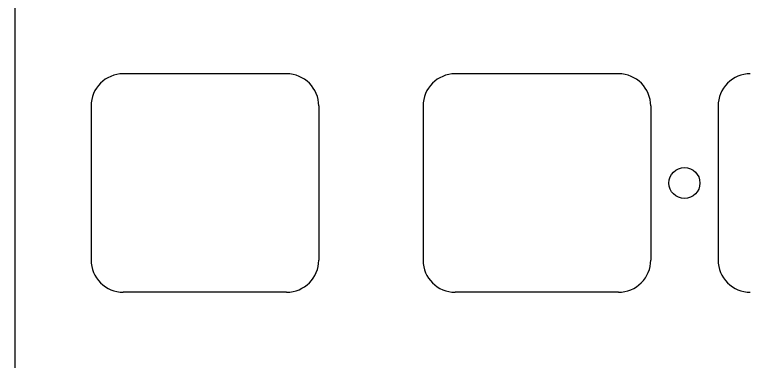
# Model space of a CAD drawing. Header units: millimetres. Extents: x -10 to 277, y -95 to 18.
# Drawn here: x -9.9 to 37.59, y -68.66 to -46.28 of the extents above; entities that cross this region are included whole.
import ezdxf

# ---------------------------------------------------------------- set-up
doc = ezdxf.new("R2010")
doc.units = ezdxf.units.MM
doc.header["$MEASUREMENT"] = 0
doc.layers.add('BLACK', color=7, linetype='CONTINUOUS')
doc.layers.add('Edge.Cuts', color=53, linetype='CONTINUOUS')

msp = doc.modelspace()

# ---------------------------------------------------------------- linework, layer by layer
at = {"layer": 'BLACK', "linetype": 'Continuous'}
for p, q in [((7.656226, -50.099999), (-2.893775, -50.099999)), ((29.087476, -50.099999), (18.537516, -50.099999)), ((-4.968774, -52.174998), (-4.968774, -62.124999)), ((9.731226, -52.174999), (9.731226, -62.124999)), ((16.4625, -52.175019), (16.4625, -62.134768)), ((31.162476, -52.174999), (31.1625, -52.174999)), ((31.1625, -52.174999), (31.1625, -62.124999)), ((7.656226, -64.199999), (-2.893775, -64.199999)), ((29.077707, -64.199999), (18.537476, -64.199999))]:
    msp.add_line(p, q, dxfattribs=at)
at = {"layer": 'BLACK'}
msp.add_circle((33.3375, -57.15), 1, dxfattribs=at)
for centre, radius, start, end in [((-2.893775, -52.174998), 2.074999, 90, 180), ((7.656226, -52.174999), 2.075, 0, 90), ((18.537516, -52.175019), 2.075016, 90, 180), ((29.087476, -52.174999), 2.075, 0, 90), ((-2.893775, -62.125), 2.074999, 179.9999724, 270), ((7.656226, -62.124999), 2.075, 270, 0), ((18.537476, -62.124999), 2.075, 180.2697469, 270), ((29.087476, -62.124999), 2.075024, 269.7302562, 0)]:
    msp.add_arc(centre, radius, start, end, dxfattribs=at)
at = {"layer": 'Edge.Cuts', "linetype": 'Continuous'}
for p, q in [((-9.9, 16.026), (-9.9, -93.226)), ((35.5125, -52.175), (35.5125, -62.125))]:
    msp.add_line(p, q, dxfattribs=at)
at = {"layer": 'Edge.Cuts'}
for centre, radius, start, end in [((37.587472, -52.175015), 2.074972, 89.9992269, 179.9995858), ((37.587472, -62.125015), 2.074985, 179.9995858, 270.0007731)]:
    msp.add_arc(centre, radius, start, end, dxfattribs=at)

doc.saveas('drawing.dxf')
